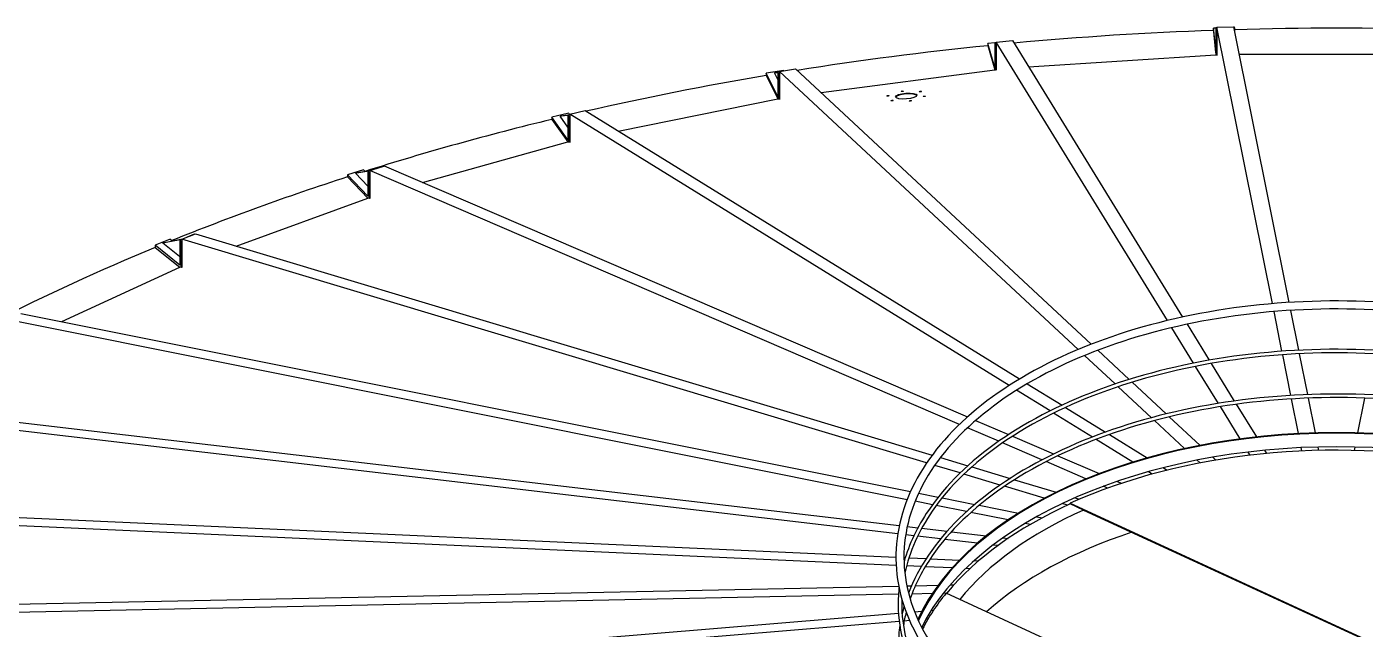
# Model space of a CAD drawing. Header units: millimetres. Extents: x 0 to 126150, y 0 to 89100.
# Drawn here: x 100114 to 108178, y 51560 to 55188 of the extents above; entities that cross this region are included whole.
import ezdxf

# ---------------------------------------------------------------- set-up
doc = ezdxf.new("R2010")
doc.units = ezdxf.units.MM
doc.header["$LTSCALE"] = 150
doc.layers.add('Visible', color=7, linetype='Continuous', lineweight=25)

msp = doc.modelspace()

# ---------------------------------------------------------------- linework, layer by layer
at = {"layer": 'Visible'}
for p, q in [((107279.06, 55179.93), (107264.82, 55179.47)), ((107279.06, 55033.05), (107264.82, 55179.47)), ((107264.82, 55179.47), (107264.82, 55166.41)), ((107264.82, 55166.41), (107279.07, 55019.84)), ((107279.06, 55183.29), (107284.95, 55183.48)), ((107279.95, 55174.07), (107279.06, 55183.29)), ((107279.06, 55183.29), (107279.06, 55033.05)), ((107279.95, 55174.07), (107284.95, 55174.23)), ((107279.95, 55015.44), (107279.95, 55174.07)), ((107284.95, 55184.71), (107384.79, 55187.94)), ((107284.95, 55184.71), (107284.95, 55174.23)), ((107619.07, 53520.6), (107284.95, 55184.71)), ((107284.95, 55174.23), (107284.95, 55015.68)), ((107384.79, 55187.94), (107718.09, 53527.93)), ((107385.03, 55186.72), (107388.88, 55186.85)), ((107386.88, 55177.53), (107389.78, 55177.63)), ((107388.88, 55186.85), (107389.78, 55177.63)), ((107389.78, 55177.63), (107389.78, 55163.08)), ((105946.31, 55091.52), (105903.76, 55087.35)), ((105946.31, 54942.77), (105903.76, 55087.35)), ((105903.76, 55087.35), (105903.76, 55074.28)), ((105946.31, 55093.01), (105953.92, 55093.75)), ((105948.99, 55083.9), (105946.31, 55093.01)), ((105946.31, 55093.01), (105946.31, 54942.77)), ((105948.99, 55083.9), (105953.92, 55084.38)), ((105948.99, 54925.27), (105948.99, 55083.9)), ((105953.92, 55094.86), (106052.5, 55104.53)), ((105953.92, 55094.86), (105953.92, 55084.38)), ((106985.9, 53419.04), (105953.92, 55094.86)), ((105953.92, 55084.38), (105953.92, 54925.84)), ((106052.5, 55104.53), (107077.54, 53439.98)), ((106053.15, 55103.49), (106054.75, 55103.65)), ((106054.75, 55103.65), (106056.31, 55098.35)), ((105903.76, 55074.28), (105946.35, 54929.56)), ((106149.89, 54946.38), (107279.07, 55019.84)), ((107417.83, 55023.4), (108591.99, 55023.4)), ((104674.83, 54925.4), (104569.13, 54907.82)), ((104639.45, 54917.14), (104648.68, 54918.68)), ((104643.87, 54908.26), (104639.45, 54917.14)), ((104639.45, 54917.14), (104639.45, 54766.91)), ((104648.68, 54919.54), (104744.77, 54935.53)), ((104648.68, 54919.54), (104648.68, 54909.06)), ((106448.62, 53244.64), (104648.68, 54919.54)), ((104674.83, 54925.4), (104675.53, 54924.01)), ((104744.77, 54935.53), (106527.6, 53276.54)), ((104899.44, 54791.6), (105946.35, 54929.56)), ((104639.45, 54766.91), (104569.13, 54907.82)), ((104569.13, 54907.82), (104569.13, 54894.76)), ((104569.13, 54894.76), (104639.52, 54753.7)), ((104639.45, 54912.85), (104619.67, 54910.82)), ((104619.67, 54910.82), (104629.28, 54912.42)), ((104639.45, 54871.18), (104619.67, 54910.82)), ((104629.28, 54912.42), (104639.45, 54913.46)), ((104643.87, 54908.26), (104648.68, 54909.06)), ((104643.87, 54749.64), (104643.87, 54908.26)), ((104648.68, 54909.06), (104648.68, 54750.52)), ((103385.65, 54660.95), (103478.04, 54683.05)), ((103478.04, 54683.05), (106095.93, 53067.08)), ((103678.2, 54559.49), (104639.52, 54753.7)), ((103379.33, 54667.45), (103277.7, 54643.15)), ((103374.91, 54507.67), (103277.7, 54643.15)), ((103277.7, 54643.15), (103277.7, 54630.09)), ((103277.7, 54630.09), (103375.01, 54494.46)), ((103374.91, 54655.59), (103327.34, 54649.4)), ((103327.34, 54649.4), (103336.58, 54651.61)), ((103374.91, 54583.1), (103327.34, 54649.4)), ((103336.58, 54651.61), (103374.91, 54656.59)), ((103374.91, 54657.9), (103385.65, 54660.47)), ((103381.03, 54649.37), (103374.91, 54657.9)), ((103374.91, 54657.9), (103374.91, 54507.67)), ((103379.33, 54667.45), (103384.53, 54660.2)), ((103381.03, 54649.37), (103385.65, 54650.47)), ((103381.03, 54490.74), (103381.03, 54649.37)), ((103385.65, 54660.95), (103385.65, 54650.47)), ((106032.11, 53027.35), (103385.65, 54660.95)), ((103385.65, 54650.47), (103385.65, 54491.93)), ((102499.1, 54250.93), (103375.01, 54494.46)), ((102142, 54327.38), (102045.73, 54296.66)), ((102168.59, 54168.31), (102045.73, 54296.66)), ((102045.73, 54296.66), (102045.73, 54283.6)), ((102045.73, 54283.6), (102168.72, 54155.12)), ((102168.59, 54318.12), (102093.84, 54306.08)), ((102093.84, 54306.08), (102102.59, 54308.87)), ((102168.59, 54227.99), (102093.84, 54306.08)), ((102102.59, 54308.87), (102174.61, 54320.47)), ((102142, 54327.38), (102152.09, 54316.84)), ((102168.59, 54318.55), (102264.87, 54349.27)), ((102176.33, 54310.46), (102168.59, 54318.55)), ((102168.59, 54318.55), (102168.59, 54168.31)), ((102176.33, 54310.46), (102180.71, 54311.86)), ((102176.33, 54151.84), (102176.33, 54310.46)), ((102180.71, 54322.34), (102268.23, 54350.27)), ((102180.71, 54322.34), (102180.71, 54311.86)), ((105733.56, 52793.65), (102180.71, 54322.34)), ((102180.71, 54311.86), (102180.71, 54153.31)), ((102264.87, 54349.27), (102264.92, 54349.21)), ((102268.23, 54350.27), (105781.96, 52838.41)), ((101376.26, 53867.63), (102168.72, 54155.12)), ((100978.4, 53909.47), (100888.69, 53872.71)), ((101035.67, 53753.12), (100888.69, 53872.71)), ((100888.69, 53872.71), (100888.69, 53859.65)), ((101042.35, 53906.09), (100934.68, 53885.18)), ((100934.68, 53885.18), (100942.83, 53888.52)), ((101034.23, 53804.17), (100934.68, 53885.18)), ((100942.83, 53888.52), (101050.51, 53909.43)), ((100978.4, 53909.47), (100992.33, 53898.13)), ((101035.67, 53903.35), (101125.38, 53940.1)), ((101044.93, 53895.82), (101035.67, 53903.35)), ((101035.67, 53903.35), (101035.67, 53753.12)), ((101044.93, 53895.82), (101049.01, 53897.49)), ((101044.93, 53737.19), (101044.93, 53895.82)), ((101049.01, 53907.97), (101130.57, 53941.38)), ((101049.01, 53907.97), (101049.01, 53897.49)), ((105535.71, 52561.32), (101049.01, 53907.97)), ((101049.01, 53897.49), (101049.01, 53738.94)), ((101125.38, 53940.1), (101126.08, 53939.54)), ((101130.57, 53941.38), (105569.65, 52609.02)), ((100888.69, 53859.65), (101035.82, 53739.93)), ((101034.23, 53804.17), (101035.67, 53804.45)), ((100324.57, 53412.45), (101035.82, 53739.93)), ((107676.61, 53233.98), (107628.64, 53472.94)), ((107727.68, 53480.14), (107775.88, 53240.08)), ((105417.85, 52340.05), (100004.79, 53423.04)), ((100079.35, 53461.52), (105438.71, 52389.27)), ((107104.42, 53396.34), (107237.67, 53179.95)), ((107143.95, 53162.38), (107012.56, 53375.75)), ((106566.95, 53239.93), (106755.83, 53064.17)), ((106671.83, 53036.93), (106487.47, 53208.48)), ((107293.27, 52919.89), (107155.86, 53143.03)), ((107249.69, 53160.43), (107388.96, 52934.26)), ((107730, 52968.09), (107680.84, 53212.93)), ((107780.12, 53218.96), (107829.51, 52973.02)), ((106279.47, 52874.66), (106077.75, 52999.18)), ((106142.31, 53038.45), (106351.47, 52909.35)), ((106890.27, 52833.66), (106689.57, 53020.42)), ((106773.82, 53047.43), (106979.07, 52856.44)), ((99127.8, 52916.72), (105370.63, 52183.84)), ((107425.07, 52705.87), (107305.36, 52900.26)), ((107401.17, 52914.44), (107522.4, 52717.57)), ((107776.24, 52737.78), (107734.23, 52947.01)), ((107833.75, 52951.86), (107875.94, 52741.74)), ((108133.88, 52741.74), (108176.07, 52951.86)), ((105361.47, 52134.04), (99061.17, 52873.67)), ((106534.05, 52717.52), (106300.82, 52861.48)), ((106373.21, 52895.92), (106613.95, 52747.32)), ((106997.76, 52839.04), (107182.88, 52666.77)), ((105970.14, 52691.86), (105781.84, 52772.88)), ((105831.08, 52817.28), (106029.45, 52731.93)), ((107089.99, 52647.81), (106908.68, 52816.54)), ((106230.18, 52579.97), (105993.19, 52681.94)), ((106052.98, 52721.8), (106300.16, 52615.45)), ((106778.57, 52566.58), (106556.82, 52703.46)), ((106637.18, 52732.98), (106865.37, 52592.12)), ((105619, 52594.21), (105784.15, 52544.64)), ((106326.03, 52604.32), (106575.4, 52497.02)), ((107183.16, 52561.12), (107165.02, 52578)), ((107259.52, 52595.46), (107278.06, 52578.21)), ((107485.46, 52607.8), (107473.75, 52626.82)), ((107571.72, 52637.49), (107583.58, 52618.22)), ((107797.23, 52633.27), (107793.17, 52653.49)), ((107892.94, 52657.08), (107897.02, 52636.77)), ((108112.8, 52636.77), (108116.88, 52657.08)), ((105737.24, 52500.83), (105584.29, 52546.74)), ((105808.08, 52537.46), (106038.43, 52468.32)), ((106495.85, 52465.66), (106255.43, 52569.11)), ((106895.34, 52494.5), (106872.48, 52508.61)), ((106962.06, 52532.44), (106985.62, 52517.9)), ((105978.68, 52428.36), (105760.65, 52493.8)), ((106244.72, 52348.51), (106004.86, 52420.51)), ((106065.33, 52460.24), (106316.2, 52384.95)), ((106626.13, 52409.61), (106600.49, 52420.64)), ((106683.97, 52450.31), (106710.61, 52438.84)), ((105487.4, 52379.52), (105605.52, 52355.89)), ((105629.04, 52351.19), (105826.08, 52311.76)), ((106428.71, 52351.18), (106456.51, 52342.83)), ((105351.99, 51944.38), (98230.02, 52266.75)), ((98287.89, 52313.83), (105350.61, 51994.15)), ((105570.33, 52309.54), (105466.01, 52330.41)), ((105776.52, 52268.29), (105593.35, 52304.94)), ((106026.45, 52218.29), (105802.54, 52263.08)), ((105852.86, 52306.41), (106089.31, 52259.1)), ((106384.2, 52306.65), (106352.3, 52316.23)), ((106401.2, 52318.49), (109635.34, 50829.29)), ((106401.2, 52314.41), (106401.2, 52318.49)), ((106481.64, 52277.37), (106401.2, 52314.41)), ((106481.64, 52277.37), (109630.9, 50827.25)), ((105418.82, 52178.18), (105482.95, 52170.65)), ((106161.25, 52191.32), (106130.27, 52197.51)), ((106198.83, 52237.19), (106231.58, 52230.64)), ((105458.69, 52122.63), (105409.48, 52128.41)), ((105619.48, 52103.75), (105481.05, 52120)), ((105505.72, 52167.98), (105659.05, 52149.98)), ((105841.34, 52077.71), (105644.69, 52100.79)), ((105684.99, 52146.93), (105895.2, 52122.26)), ((105996.15, 52110.41), (106026.5, 52106.84)), ((105964.52, 52063.25), (105936.1, 52066.58)), ((105398.91, 51991.96), (105407.05, 51991.59)), ((105503.29, 51937.53), (105414.77, 51941.54)), ((105429.09, 51990.6), (105533.08, 51985.89)), ((105689.2, 51929.12), (105527.38, 51936.44)), ((105557.83, 51984.77), (105733.74, 51976.81)), ((105821.99, 51972.81), (105848.63, 51971.61)), ((105795.63, 51924.3), (105771.01, 51925.41)), ((97570.18, 51660.45), (105367.53, 51819.97)), ((105416.58, 51820.97), (105444.29, 51821.54)), ((105569.58, 51774.56), (105447.04, 51772.05)), ((105467.78, 51822.02), (105604.55, 51824.81)), ((105652.49, 51776.25), (105635.9, 51775.91)), ((108390.33, 50516.39), (105652.97, 51776.85)), ((105655.89, 51776.32), (105654.18, 51776.29)), ((105677.35, 51826.3), (105699.36, 51826.75)), ((105365.74, 51770.39), (97521.8, 51609.92)), ((96983.68, 50964.78), (105366.15, 51656.49)), ((105387.38, 51658.24), (105389.36, 51658.41)), ((105433.11, 51611.84), (105400.59, 51609.15)), ((105411.74, 51660.25), (105413.25, 51660.38)), ((105463.45, 51664.52), (105507.15, 51668.13)), ((105543.77, 51620.97), (105531.44, 51619.95)), ((105562.95, 51672.73), (105576.93, 51673.89)), ((105370.93, 51606.7), (96945.41, 50911.44))]:
    msp.add_line(p, q, dxfattribs=at)
for centre, major_axis, ratio, start_param, end_param in [((108004.91, 48124.06), (-12220, 0), 0.5773503, 4.7729897, 4.8720814), ((108004.91, 48124.06), (-12220, 0), 0.5773503, 4.6620299, 4.7627481), ((108004.91, 48124.06), (-12220, 0), 0.5773503, 4.8851894, 4.9815156), ((108004.91, 48124.06), (-12220, 0), 0.5773503, 4.9973892, 5.0912858), ((105412.92, 54765.91), (64.8, 5.14), 0.2702751, 0.1374413, 3.0041513), ((108004.91, 48124.06), (-12220, 0), 0.5773503, 5.1095889, 5.2118913), ((108004.91, 48124.06), (-12220, 0), 0.5773503, 5.2217886, 5.3239152), ((108004.91, 48124.06), (-12220, 0), 0.5773503, 5.3339884, 5.4359526), ((108004.91, 51239.01), (2606, 0), 0.5773503, 0.2548758, 2.8867169), ((108004.91, 51239.01), (2600, 0), 0.5773503, 0.2507758, 2.8908168), ((108004.91, 51157.36), (2600, 0), 0.5773503, 0.2795366, 2.8620561), ((108004.91, 51136.95), (2600, 0), 0.5773503, 0.2867489, 2.2354791), ((108004.91, 51132.87), (-2600, 0), 0.5773503, 5.3770717, 5.8406235), ((108004.91, 51132.87), (-2500, 0), 0.5773503, 5.3675741, 5.8500286), ((108004.91, 50887.92), (-2500, 0), 0.5773503, 5.2280486, 5.7152469), ((108004.91, 51136.95), (-2600, 0), 0.5773503, 5.8428081, 5.9964364)]:
    msp.add_ellipse(centre, major_axis=major_axis, ratio=ratio, start_param=start_param, end_param=end_param, dxfattribs=at)
for centre, major_axis in [((105303.42, 54772.27), (-6.98, -0.55)), ((105412.54, 54770.71), (-64.8, -5.14)), ((105388.49, 54799.42), (-6.98, -0.55)), ((105497.61, 54797.86), (-6.98, -0.55)), ((105521.66, 54769.15), (-6.98, -0.55)), ((105327.47, 54743.56), (-6.98, -0.55)), ((105436.59, 54742), (-6.98, -0.55))]:
    msp.add_ellipse(centre, major_axis=major_axis, ratio=0.2702751, dxfattribs=at)
for points, knots in [([(106819.3, 50613.64), (107072.81, 50540.25), (107346.62, 50490.65), (107907.15, 50443.92), (108193.76, 50446.76), (108751.05, 50504.55), (109021.63, 50559.5), (109519.66, 50716.17), (109747, 50817.89), (110135.37, 51058.33), (110296.33, 51197.03), (110534.37, 51497.49), (110611.8, 51659.2), (110674.02, 51987.14), (110660.05, 52153.05), (110544.12, 52473.55), (110441.94, 52628.01), (110159.05, 52911.74), (109977.29, 53040.66), (109553.05, 53258.85), (109310.47, 53347.98), (108789.49, 53477.34), (108511.21, 53517.59), (107947, 53545.3), (107661.17, 53532.78), (107110.61, 53456.25), (106845.97, 53392.24), (106364.42, 53218.91), (106147.61, 53109.6), (105783.96, 52856.19), (105637.14, 52712.12), (105429.87, 52403.99), (105368.9, 52240.01), (105339.64, 51910.95), (105370.08, 51746.22), (105517.48, 51430.35), (105635.08, 51279.36), (105838.91, 51099.97), (105891.74, 51058.24), (105948, 51018.17)], [1.8914181, 1.8914181, 1.8914181, 1.8914181, 2.2127724, 2.2127724, 2.5339234, 2.5339234, 2.8550866, 2.8550866, 3.1764708, 3.1764708, 3.4979957, 3.4979957, 3.817897, 3.817897, 4.1328841, 4.1328841, 4.4493197, 4.4493197, 4.7700749, 4.7700749, 5.0916197, 5.0916197, 5.4129245, 5.4129245, 5.7340605, 5.7340605, 6.0552504, 6.0552504, 6.3766862, 6.3766862, 6.698138, 6.698138, 7.0172929, 7.0172929, 7.3317566, 7.3317566, 7.649189, 7.649189, 7.7499335, 7.7499335, 7.7499335, 7.7499335]), ([(106796.85, 50670.62), (107042.94, 50596.62), (107309.84, 50545.38), (107858.43, 50493.76), (108140.03, 50493.4), (108689.2, 50543.68), (108956.65, 50594.3), (109450.08, 50741.2), (109675.97, 50837.43), (110063.34, 51065.28), (110224.75, 51196.84), (110467.8, 51481.74), (110549.06, 51635.01), (110624.74, 51949.76), (110617.9, 52111.42), (110514.81, 52426.11), (110418.59, 52579.16), (110147.02, 52858.83), (109972.94, 52985.66), (109564.07, 53201.46), (109329.53, 53290.48), (108823.24, 53421.77), (108551.55, 53463.99), (107998.59, 53497.14), (107717.41, 53488.05), (107174.3, 53419.45), (106912.47, 53359.96), (106434.9, 53196.86), (106219.23, 53093.3), (105855.75, 52853.08), (105708.03, 52716.5), (105494.19, 52424.12), (105428.54, 52268.39), (105384.95, 51951.23), (105408.34, 51789.57), (105543.84, 51478.62), (105655.36, 51329.33), (105868.75, 51136.85), (105938.39, 51082.48), (106014.14, 51031.01)], [1.8759936, 1.8759936, 1.8759936, 1.8759936, 2.1946148, 2.1946148, 2.5134513, 2.5134513, 2.8322893, 2.8322893, 3.1509143, 3.1509143, 3.4693437, 3.4693437, 3.7890587, 3.7890587, 4.1139278, 4.1139278, 4.4379531, 4.4379531, 4.7572071, 4.7572071, 5.075635, 5.075635, 5.3943075, 5.3943075, 5.7131614, 5.7131614, 6.0319751, 6.0319751, 6.3505469, 6.3505469, 6.669017, 6.669017, 6.9893975, 6.9893975, 7.3150463, 7.3150463, 7.6379515, 7.6379515, 7.7728837, 7.7728837, 7.7728837, 7.7728837]), ([(110610.44, 51966), (110604.15, 51988.08), (110597.03, 52010.08), (110531.16, 52191.42), (110429.05, 52345.11), (110146.44, 52626.72), (109965.5, 52754.46), (109543.3, 52970.55), (109302.04, 53058.82), (108783.81, 53186.96), (108506.94, 53226.8), (107945.57, 53254.11), (107661.15, 53241.57), (107113.44, 53165.38), (106850.24, 53101.73), (106371.56, 52929.62), (106156.19, 52821.18), (105795.15, 52570.26), (105649.54, 52427.8), (105478.91, 52175.71), (105429.52, 52071.83), (105399.38, 51966)], [4.0899872, 4.0899872, 4.0899872, 4.0899872, 4.1337093, 4.1337093, 4.4521303, 4.4521303, 4.7724807, 4.7724807, 5.0931646, 5.0931646, 5.4137406, 5.4137406, 5.7342423, 5.7342423, 6.0547679, 6.0547679, 6.3754026, 6.3754026, 6.696049, 6.696049, 6.905587, 6.905587, 6.905587, 6.905587]), ([(110605.43, 51897.66), (110596.6, 51939.61), (110584.7, 51981.36), (110512.86, 52180.42), (110411.56, 52333.07), (110130.67, 52611.76), (109951.63, 52737.88), (109533.67, 52951.3), (109294.91, 53038.61), (108781.6, 53165.6), (108507.14, 53205.25), (107950.35, 53232.77), (107668.11, 53220.64), (107124.54, 53145.8), (106863.3, 53083.12), (106388.37, 52913.67), (106174.75, 52806.94), (105816.69, 52560.44), (105672.32, 52420.74), (105486.97, 52151.67), (105431.32, 52025.59), (105404.39, 51897.66)], [4.0479207, 4.0479207, 4.0479207, 4.0479207, 4.132392, 4.132392, 4.4540025, 4.4540025, 4.7736325, 4.7736325, 5.0929442, 5.0929442, 5.4123663, 5.4123663, 5.7318633, 5.7318633, 6.0513369, 6.0513369, 6.370701, 6.370701, 6.6900431, 6.6900431, 6.9476536, 6.9476536, 6.9476536, 6.9476536]), ([(110583.33, 51777.96), (110524.54, 51931.89), (110424.5, 52080.2), (110146.44, 52357.28), (109965.5, 52485.01), (109543.3, 52701.1), (109302.04, 52789.38), (108783.81, 52917.51), (108506.94, 52957.36), (107945.57, 52984.67), (107661.15, 52972.13), (107113.44, 52895.93), (106850.24, 52832.28), (106371.56, 52660.18), (106156.19, 52551.74), (105795.15, 52300.81), (105649.54, 52158.36), (105496.29, 51931.94), (105456.16, 51855.65), (105426.49, 51777.96)], [4.1439895, 4.1439895, 4.1439895, 4.1439895, 4.4521303, 4.4521303, 4.7724807, 4.7724807, 5.0931646, 5.0931646, 5.4137406, 5.4137406, 5.7342423, 5.7342423, 6.0547679, 6.0547679, 6.3754026, 6.3754026, 6.696049, 6.696049, 6.8515848, 6.8515848, 6.8515848, 6.8515848]), ([(110573.53, 51742.67), (110572.29, 51746.23), (110571.03, 51749.77), (110512.86, 51910.97), (110411.56, 52063.63), (110130.67, 52342.32), (109951.63, 52468.43), (109533.67, 52681.85), (109294.91, 52769.16), (108781.6, 52896.16), (108507.14, 52935.8), (107950.35, 52963.33), (107668.11, 52951.19), (107124.54, 52876.36), (106863.3, 52813.68), (106388.37, 52644.22), (106174.75, 52537.49), (105816.69, 52291), (105672.32, 52151.3), (105511.78, 51918.25), (105467.09, 51831.22), (105436.29, 51742.67)], [4.1251562, 4.1251562, 4.1251562, 4.1251562, 4.132392, 4.132392, 4.4540025, 4.4540025, 4.7736325, 4.7736325, 5.0929442, 5.0929442, 5.4123663, 5.4123663, 5.7318633, 5.7318633, 6.0513369, 6.0513369, 6.370701, 6.370701, 6.6900431, 6.6900431, 6.8704181, 6.8704181, 6.8704181, 6.8704181]), ([(105369.19, 51811.61), (105368.7, 51807.05), (105368.25, 51802.48), (105352.94, 51635.48), (105383.14, 51471.64), (105530.53, 51157.61), (105648, 51007.51), (105807.43, 50868.09), (105811.94, 50864.18), (105816.49, 50860.29)], [7.00676313, 7.00676313, 7.00676313, 7.00676313, 7.01569684, 7.01569684, 7.33321789, 7.33321789, 7.65209376, 7.65209376, 7.66131784, 7.66131784, 7.66131784, 7.66131784]), ([(106826.92, 50347.88), (107079.12, 50275.17), (107351.51, 50226.04), (107909.21, 50179.83), (108194.41, 50182.75), (108748.86, 50240.33), (109018.02, 50294.98), (109513.18, 50450.6), (109739.09, 50551.54), (110124.76, 50789.75), (110284.46, 50926.97), (110520.95, 51223.88), (110597.86, 51383.51), (110646.31, 51634.34), (110650.1, 51723.23), (110640.62, 51811.61)], [1.8930582, 1.8930582, 1.8930582, 1.8930582, 2.2136561, 2.2136561, 2.5341643, 2.5341643, 2.8546781, 2.8546781, 3.1752898, 3.1752898, 3.4959668, 3.4959668, 3.8159427, 3.8159427, 3.9888112, 3.9888112, 3.9888112, 3.9888112]), ([(105385.82, 51743.27), (105381.49, 51602.27), (105411.78, 51460.92), (105548.54, 51169.18), (105665.09, 51020.31), (105823.18, 50882.63), (105826.64, 50879.64), (105830.12, 50876.65)], [7.05084546, 7.05084546, 7.05084546, 7.05084546, 7.33287568, 7.33287568, 7.65400678, 7.65400678, 7.6611613, 7.6611613, 7.6611613, 7.6611613]), ([(106832.88, 50368.33), (107082.68, 50296.32), (107352.63, 50247.51), (107905.66, 50201.31), (108188.64, 50203.93), (108738.88, 50260.35), (109006.04, 50314.14), (109497.38, 50467.38), (109721.48, 50566.77), (110103.96, 50800.91), (110262.27, 50935.59), (110497.57, 51226.55), (110574.36, 51382.76), (110620.28, 51608.62), (110626.07, 51675.98), (110624, 51743.27)], [1.8930803, 1.8930803, 1.8930803, 1.8930803, 2.2124804, 2.2124804, 2.5319708, 2.5319708, 2.8514561, 2.8514561, 3.1708434, 3.1708434, 3.4901587, 3.4901587, 3.8101392, 3.8101392, 3.9447288, 3.9447288, 3.9447288, 3.9447288]), ([(105374.36, 51581.94), (105371.64, 51564.14), (105369.47, 51546.31), (105352.94, 51366.04), (105383.14, 51202.2), (105511.57, 50928.58), (105590.47, 50815.61), (105691.06, 50709.71)], [6.98080824, 6.98080824, 6.98080824, 6.98080824, 7.01569684, 7.01569684, 7.33321789, 7.33321789, 7.57020498, 7.57020498, 7.57020498, 7.57020498]), ([(106826.92, 50078.44), (107079.12, 50005.73), (107351.51, 49956.6), (107909.21, 49910.39), (108194.41, 49913.3), (108748.86, 49970.88), (109018.02, 50025.54), (109513.18, 50181.15), (109739.09, 50282.1), (110124.76, 50520.3), (110284.46, 50657.53), (110520.95, 50954.44), (110597.86, 51114.07), (110648.86, 51378.11), (110650.92, 51480.5), (110635.46, 51581.94)], [1.8930582, 1.8930582, 1.8930582, 1.8930582, 2.2136561, 2.2136561, 2.5341643, 2.5341643, 2.8546781, 2.8546781, 3.1752898, 3.1752898, 3.4959668, 3.4959668, 3.8159427, 3.8159427, 4.014766, 4.014766, 4.014766, 4.014766])]:
    msp.add_open_spline(points, degree=3, knots=knots, dxfattribs=at)
for points in [[(105399.79, 51698.01), (105395.4, 51682.69), (105391.41, 51667.33), (105387.83, 51651.93)], [(105412.36, 51662.73), (105405.61, 51635.89), (105400.13, 51608.94), (105395.91, 51581.94)]]:
    msp.add_open_spline(points, degree=3, dxfattribs=at)

doc.saveas('drawing.dxf')
